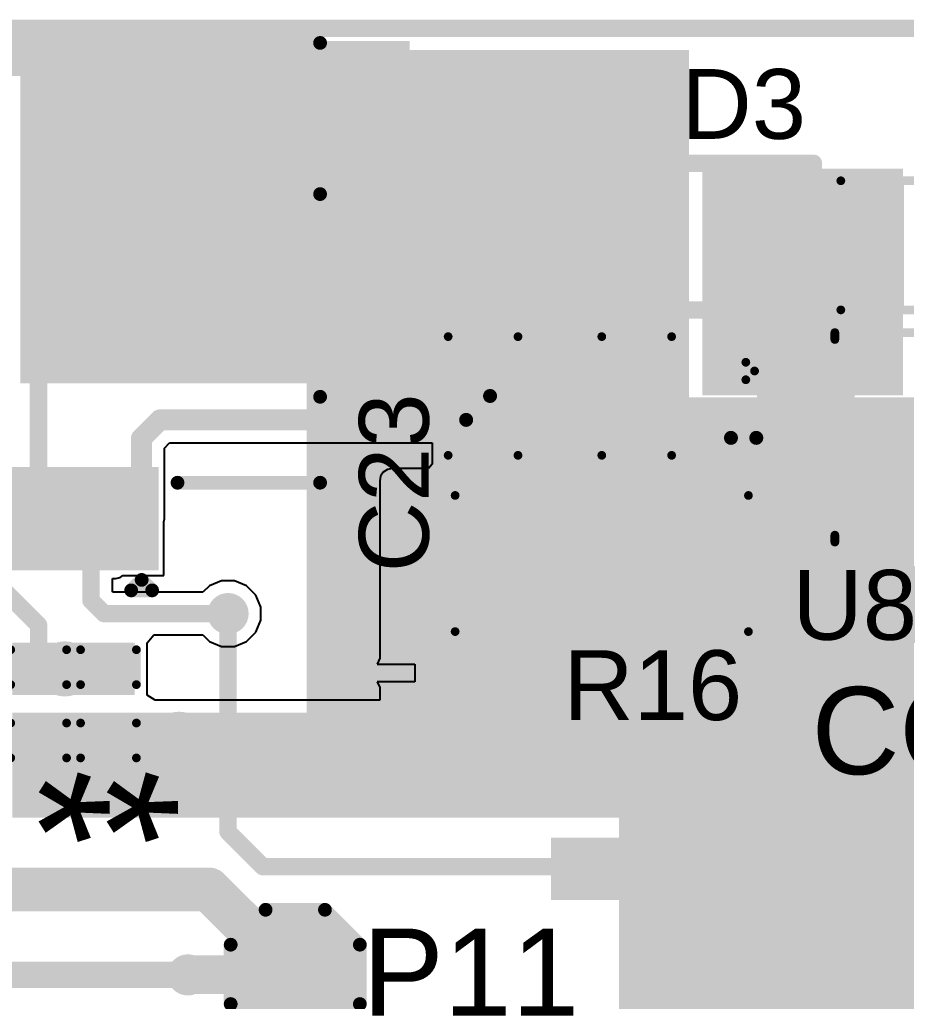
# Model space of a CAD drawing. Header units: millimetres. Extents: x -0.43 to 2.06, y -0.4 to 2.49.
# Drawn here: x 1.195 to 1.703, y 1.923 to 2.485 of the extents above; entities that cross this region are included whole.
import ezdxf

# ---------------------------------------------------------------- set-up
doc = ezdxf.new("R2010")
doc.units = ezdxf.units.MM
doc.header["$MEASUREMENT"] = 0
for name, color, linetype in [('BottomLayer', 5, 'Continuous'), ('BottomSolder', 6, 'Continuous'), ('Mechanical2', 216, 'Continuous'), ('TopLayer', 1, 'Continuous'), ('TopOverlay', 2, 'Continuous'), ('TopPaste', 8, 'Continuous'), ('TopSolder', 216, 'Continuous'), ('ViaHoleLayer', 16, 'Continuous')]:
    doc.layers.add(name, color=color, linetype=linetype)
doc.styles.add('Arial', font='', dxfattribs={"height": 0.2})
doc.styles.get('Arial').set_extended_font_data('Arial')

# ---------------------------------------------------------------- blocks, each defined once
blk = doc.blocks.new('SOT_23_6_56')
at = {"layer": 'TopLayer'}
for points in [[(-0.07559, 0.04961), (-0.02756, 0.04961), (-0.02756, 0.0252), (-0.07559, 0.0252)], [(0.02756, 0.04961), (0.07559, 0.04961), (0.07559, 0.0252), (0.02756, 0.0252)], [(-0.07559, 0.0122), (-0.02756, 0.0122), (-0.02756, -0.0122), (-0.07559, -0.0122)], [(0.02756, 0.0122), (0.07559, 0.0122), (0.07559, -0.0122), (0.02756, -0.0122)], [(-0.07559, -0.0252), (-0.02756, -0.0252), (-0.02756, -0.04961), (-0.07559, -0.04961)], [(0.02756, -0.0252), (0.07559, -0.0252), (0.07559, -0.04961), (0.02756, -0.04961)]]:
    blk.add_hatch(color=1, dxfattribs=at).paths.add_polyline_path(points)
at = {"layer": 'TopPaste'}
for points in [[(-0.07559, 0.04961), (-0.02756, 0.04961), (-0.02756, 0.0252), (-0.07559, 0.0252)], [(0.02756, 0.04961), (0.07559, 0.04961), (0.07559, 0.0252), (0.02756, 0.0252)], [(-0.07559, 0.0122), (-0.02756, 0.0122), (-0.02756, -0.0122), (-0.07559, -0.0122)], [(0.02756, 0.0122), (0.07559, 0.0122), (0.07559, -0.0122), (0.02756, -0.0122)], [(-0.07559, -0.0252), (-0.02756, -0.0252), (-0.02756, -0.04961), (-0.07559, -0.04961)], [(0.02756, -0.0252), (0.07559, -0.0252), (0.07559, -0.04961), (0.02756, -0.04961)]]:
    blk.add_hatch(color=8, dxfattribs=at).paths.add_polyline_path(points)
at = {"layer": 'TopSolder'}
for points in [[(-0.07959, 0.05361), (-0.02356, 0.05361), (-0.02356, 0.0212), (-0.07959, 0.0212)], [(0.02356, 0.05361), (0.07959, 0.05361), (0.07959, 0.0212), (0.02356, 0.0212)], [(-0.07959, 0.0162), (-0.02356, 0.0162), (-0.02356, -0.0162), (-0.07959, -0.0162)], [(0.02356, 0.0162), (0.07959, 0.0162), (0.07959, -0.0162), (0.02356, -0.0162)], [(-0.07959, -0.0212), (-0.02356, -0.0212), (-0.02356, -0.05361), (-0.07959, -0.05361)], [(0.02356, -0.0212), (0.07959, -0.0212), (0.07959, -0.05361), (0.02356, -0.05361)]]:
    blk.add_hatch(color=216, dxfattribs=at).paths.add_polyline_path(points)
at = {"layer": 'TopOverlay', "const_width": 0.005}
for points in [[(-0.035, 0.06), (0.034, 0.06)], [(-0.035, 0.05606), (-0.035, 0.06)], [(0.034, 0.05606), (0.034, 0.06)], [(-0.086, 0.043), (-0.081, 0.038)], [(-0.086, 0.033), (-0.086, 0.043)], [(-0.086, 0.033), (-0.081, 0.038)], [(-0.035, -0.06), (-0.035, -0.05606)], [(0.034, -0.06), (0.034, -0.05606)], [(-0.035, -0.06), (0.034, -0.06)]]:
    blk.add_lwpolyline(points, dxfattribs=at)
at = {"layer": 'TopOverlay', "const_width": 0.0025}
for points in [[(-0.03625, 0.06, 1), (-0.03375, 0.06, 1)], [(-0.03625, 0.06, 1), (-0.03375, 0.06, 1)], [(0.03275, 0.06, 1), (0.03525, 0.06, 1)], [(0.03275, 0.06, 1), (0.03525, 0.06, 1)], [(-0.03625, 0.05606, 1), (-0.03375, 0.05606, 1)], [(0.03275, 0.05606, 1), (0.03525, 0.05606, 1)], [(-0.08725, 0.043, 1), (-0.08475, 0.043, 1)], [(-0.08725, 0.043, 1), (-0.08475, 0.043, 1)], [(-0.08225, 0.038, 1), (-0.07975, 0.038, 1)], [(-0.08225, 0.038, 1), (-0.07975, 0.038, 1)], [(-0.08725, 0.033, 1), (-0.08475, 0.033, 1)], [(-0.08725, 0.033, 1), (-0.08475, 0.033, 1)], [(-0.03625, -0.05606, 1), (-0.03375, -0.05606, 1)], [(0.03275, -0.05606, 1), (0.03525, -0.05606, 1)], [(-0.03625, -0.06, 1), (-0.03375, -0.06, 1)], [(-0.03625, -0.06, 1), (-0.03375, -0.06, 1)], [(0.03275, -0.06, 1), (0.03525, -0.06, 1)], [(0.03275, -0.06, 1), (0.03525, -0.06, 1)]]:
    blk.add_lwpolyline(points, format="xyb", close=True, dxfattribs=at)
blk = doc.blocks.new('RES_1206_79')
at = {"layer": 'TopLayer'}
for points in [[(-0.08, 0.035), (-0.02, 0.035), (-0.02, -0.035), (-0.08, -0.035)], [(0.02, 0.035), (0.08, 0.035), (0.08, -0.035), (0.02, -0.035)]]:
    blk.add_hatch(color=1, dxfattribs=at).paths.add_polyline_path(points)
at = {"layer": 'TopPaste'}
for points in [[(-0.08, 0.035), (-0.02, 0.035), (-0.02, -0.035), (-0.08, -0.035)], [(0.02, 0.035), (0.08, 0.035), (0.08, -0.035), (0.02, -0.035)]]:
    blk.add_hatch(color=8, dxfattribs=at).paths.add_polyline_path(points)
at = {"layer": 'TopSolder'}
for points in [[(-0.084, 0.039), (-0.016, 0.039), (-0.016, -0.039), (-0.084, -0.039)], [(0.016, 0.039), (0.084, 0.039), (0.084, -0.039), (0.016, -0.039)]]:
    blk.add_hatch(color=216, dxfattribs=at).paths.add_polyline_path(points)
at = {"layer": 'TopOverlay', "const_width": 0.005}
for points in [[(-0.084, 0.039), (0.084, 0.039)], [(-0.084, -0.039), (-0.084, 0.039)], [(0.084, -0.039), (0.084, 0.039)], [(-0.084, -0.039), (0.084, -0.039)]]:
    blk.add_lwpolyline(points, dxfattribs=at)
at = {"layer": 'TopOverlay', "const_width": 0.0025}
for points in [[(-0.08525, 0.039, 1), (-0.08275, 0.039, 1)], [(-0.08525, 0.039, 1), (-0.08275, 0.039, 1)], [(0.08275, 0.039, 1), (0.08525, 0.039, 1)], [(0.08275, 0.039, 1), (0.08525, 0.039, 1)], [(-0.08525, -0.039, 1), (-0.08275, -0.039, 1)], [(-0.08525, -0.039, 1), (-0.08275, -0.039, 1)], [(0.08275, -0.039, 1), (0.08525, -0.039, 1)], [(0.08275, -0.039, 1), (0.08525, -0.039, 1)]]:
    blk.add_lwpolyline(points, format="xyb", close=True, dxfattribs=at)
blk = doc.blocks.new('TEST_POINT_89')
at = {"layer": 'TopLayer'}
blk.add_hatch(color=1, dxfattribs=at).paths.add_polyline_path([(0.015, 0.03), (-0.015, 0.03), (-0.03, 0.015), (-0.03, -0.015), (-0.015, -0.03), (0.015, -0.03), (0.03, -0.015), (0.03, 0.015)])
at = {"layer": 'TopPaste'}
blk.add_hatch(color=8, dxfattribs=at).paths.add_polyline_path([(0.015, 0.03), (-0.015, 0.03), (-0.03, 0.015), (-0.03, -0.015), (-0.015, -0.03), (0.015, -0.03), (0.03, -0.015), (0.03, 0.015)])
at = {"layer": 'TopSolder'}
blk.add_hatch(color=216, dxfattribs=at).paths.add_polyline_path([(0.017, 0.034), (-0.017, 0.034), (-0.034, 0.017), (-0.034, -0.017), (-0.017, -0.034), (0.017, -0.034), (0.034, -0.017), (0.034, 0.017)])
at = {"layer": 'TopOverlay', "const_width": 0.00787}
for points in [[(-0.017, 0.037), (-0.037, 0.017)], [(0.017, 0.037), (-0.017, 0.037)], [(0.017, 0.037), (-0.017, 0.037)], [(0.037, 0.017), (0.017, 0.037)], [(-0.037, 0.017), (-0.037, -0.017)], [(0.037, 0.017), (0.037, -0.017)], [(-0.017, -0.037), (-0.037, -0.017)], [(0.037, -0.017), (0.017, -0.037)], [(0.017, -0.037), (-0.017, -0.037)], [(0.017, -0.037), (-0.017, -0.037)]]:
    blk.add_lwpolyline(points, dxfattribs=at)
at = {"layer": 'TopOverlay', "const_width": 0.00394}
for points in [[(-0.01897, 0.037, 1), (-0.01503, 0.037, 1)], [(-0.01897, 0.037, 1), (-0.01503, 0.037, 1)], [(-0.01897, 0.037, 1), (-0.01503, 0.037, 1)], [(0.01503, 0.037, 1), (0.01897, 0.037, 1)], [(0.01503, 0.037, 1), (0.01897, 0.037, 1)], [(0.01503, 0.037, 1), (0.01897, 0.037, 1)], [(-0.03897, 0.017, 1), (-0.03503, 0.017, 1)], [(-0.03897, 0.017, 1), (-0.03503, 0.017, 1)], [(0.03503, 0.017, 1), (0.03897, 0.017, 1)], [(0.03503, 0.017, 1), (0.03897, 0.017, 1)], [(-0.03897, -0.017, 1), (-0.03503, -0.017, 1)], [(-0.03897, -0.017, 1), (-0.03503, -0.017, 1)], [(0.03503, -0.017, 1), (0.03897, -0.017, 1)], [(0.03503, -0.017, 1), (0.03897, -0.017, 1)], [(-0.01897, -0.037, 1), (-0.01503, -0.037, 1)], [(-0.01897, -0.037, 1), (-0.01503, -0.037, 1)], [(-0.01897, -0.037, 1), (-0.01503, -0.037, 1)], [(0.01503, -0.037, 1), (0.01897, -0.037, 1)], [(0.01503, -0.037, 1), (0.01897, -0.037, 1)], [(0.01503, -0.037, 1), (0.01897, -0.037, 1)]]:
    blk.add_lwpolyline(points, format="xyb", close=True, dxfattribs=at)
blk = doc.blocks.new('IHHP0806AZER2R2M01_93')
at = {"layer": 'TopLayer'}
for points in [[(-0.04035, -0.03189), (-0.04035, 0.03189), (-0.0128, 0.03189), (-0.0128, -0.03189)], [(0.0128, -0.03189), (0.0128, 0.03189), (0.04035, 0.03189), (0.04035, -0.03189)]]:
    blk.add_hatch(color=1, dxfattribs=at).paths.add_polyline_path(points)
at = {"layer": 'TopPaste'}
for points in [[(-0.04035, -0.03189), (-0.04035, 0.03189), (-0.0128, 0.03189), (-0.0128, -0.03189)], [(0.0128, -0.03189), (0.0128, 0.03189), (0.04035, 0.03189), (0.04035, -0.03189)]]:
    blk.add_hatch(color=8, dxfattribs=at).paths.add_polyline_path(points)
at = {"layer": 'TopSolder'}
for points in [[(-0.04435, -0.03589), (-0.04435, 0.03589), (-0.0088, 0.03589), (-0.0088, -0.03589)], [(0.0088, -0.03589), (0.0088, 0.03589), (0.04435, 0.03589), (0.04435, -0.03589)]]:
    blk.add_hatch(color=216, dxfattribs=at).paths.add_polyline_path(points)
at = {"layer": 'TopOverlay', "const_width": 0.005}
for points in [[(-0.045, 0.037), (-0.045, -0.037)], [(0.045, 0.037), (-0.045, 0.037)], [(0.045, 0.037), (0.045, -0.037)], [(0.045, -0.037), (-0.045, -0.037)]]:
    blk.add_lwpolyline(points, dxfattribs=at)
at = {"layer": 'TopOverlay', "const_width": 0.0025}
for points in [[(-0.04625, 0.037, 1), (-0.04375, 0.037, 1)], [(-0.04625, 0.037, 1), (-0.04375, 0.037, 1)], [(0.04375, 0.037, 1), (0.04625, 0.037, 1)], [(0.04375, 0.037, 1), (0.04625, 0.037, 1)], [(-0.04625, -0.037, 1), (-0.04375, -0.037, 1)], [(-0.04625, -0.037, 1), (-0.04375, -0.037, 1)], [(0.04375, -0.037, 1), (0.04625, -0.037, 1)], [(0.04375, -0.037, 1), (0.04625, -0.037, 1)]]:
    blk.add_lwpolyline(points, format="xyb", close=True, dxfattribs=at)
blk = doc.blocks.new('FH12A_40S_0_5SH_55__96')
at = {"layer": 'TopLayer'}
for points in [[(0.42323, 0.10728), (0.49409, 0.10728), (0.49409, 0.02067), (0.42323, 0.02067)], [(0.3189, -0.03839), (0.33071, -0.03839), (0.33071, -0.08957), (0.3189, -0.08957)], [(0.33858, -0.03839), (0.35039, -0.03839), (0.35039, -0.08957), (0.33858, -0.08957)], [(0.35827, -0.03839), (0.37008, -0.03839), (0.37008, -0.08957), (0.35827, -0.08957)], [(0.37795, -0.03839), (0.38976, -0.03839), (0.38976, -0.08957), (0.37795, -0.08957)]]:
    blk.add_hatch(color=1, dxfattribs=at).paths.add_polyline_path(points)
at = {"layer": 'TopPaste'}
for points in [[(0.42323, 0.10728), (0.49409, 0.10728), (0.49409, 0.02067), (0.42323, 0.02067)], [(0.3189, -0.03839), (0.33071, -0.03839), (0.33071, -0.08957), (0.3189, -0.08957)], [(0.33858, -0.03839), (0.35039, -0.03839), (0.35039, -0.08957), (0.33858, -0.08957)], [(0.35827, -0.03839), (0.37008, -0.03839), (0.37008, -0.08957), (0.35827, -0.08957)], [(0.37795, -0.03839), (0.38976, -0.03839), (0.38976, -0.08957), (0.37795, -0.08957)]]:
    blk.add_hatch(color=8, dxfattribs=at).paths.add_polyline_path(points)
at = {"layer": 'TopSolder'}
for points in [[(0.41923, 0.11128), (0.49809, 0.11128), (0.49809, 0.01667), (0.41923, 0.01667)], [(0.29521, -0.03439), (0.31502, -0.03439), (0.31502, -0.09357), (0.29521, -0.09357)], [(0.3149, -0.03439), (0.33471, -0.03439), (0.33471, -0.09357), (0.3149, -0.09357)], [(0.33458, -0.03439), (0.35439, -0.03439), (0.35439, -0.09357), (0.33458, -0.09357)], [(0.35427, -0.03439), (0.37408, -0.03439), (0.37408, -0.09357), (0.35427, -0.09357)], [(0.37395, -0.03439), (0.39376, -0.03439), (0.39376, -0.09357), (0.37395, -0.09357)]]:
    blk.add_hatch(color=216, dxfattribs=at).paths.add_polyline_path(points)
at = {"layer": 'TopOverlay', "const_width": 0.00787}
for points in [[(-0.48622, 0.20866), (0.48622, 0.20866)], [(0.48622, 0.12205), (0.48622, 0.20866)], [(0.48622, -0.04331), (0.48622, 0.00591)], [(0.40453, -0.04331), (0.48622, -0.04331)], [(0.378, -0.105), (0.384, -0.099)], [(0.384, -0.099), (0.39, -0.105)], [(0.378, -0.105), (0.39, -0.105)]]:
    blk.add_lwpolyline(points, dxfattribs=at)
at = {"layer": 'TopOverlay', "const_width": 0.00394}
for points in [[(0.48425, 0.20866, 1), (0.48819, 0.20866, 1)], [(0.48425, 0.20866, 1), (0.48819, 0.20866, 1)], [(0.48425, 0.12205, 1), (0.48819, 0.12205, 1)], [(0.48425, 0.00591, 1), (0.48819, 0.00591, 1)], [(0.40256, -0.04331, 1), (0.4065, -0.04331, 1)], [(0.48425, -0.04331, 1), (0.48819, -0.04331, 1)], [(0.48425, -0.04331, 1), (0.48819, -0.04331, 1)], [(0.38203, -0.099, 1), (0.38597, -0.099, 1)], [(0.38203, -0.099, 1), (0.38597, -0.099, 1)], [(0.37603, -0.105, 1), (0.37997, -0.105, 1)], [(0.37603, -0.105, 1), (0.37997, -0.105, 1)], [(0.38803, -0.105, 1), (0.39197, -0.105, 1)], [(0.38803, -0.105, 1), (0.39197, -0.105, 1)]]:
    blk.add_lwpolyline(points, format="xyb", close=True, dxfattribs=at)
blk = doc.blocks.new('SOD_123FL_100')
at = {"layer": 'TopLayer'}
for points in [[(-0.08268, 0.03543), (-0.02992, 0.03543), (-0.02992, -0.03543), (-0.08268, -0.03543)], [(0.02992, 0.03543), (0.08268, 0.03543), (0.08268, -0.03543), (0.02992, -0.03543)]]:
    blk.add_hatch(color=1, dxfattribs=at).paths.add_polyline_path(points)
at = {"layer": 'TopOverlay'}
blk.add_hatch(color=2, dxfattribs=at).paths.add_polyline_path([(-0.128, -0.046), (-0.086, -0.046), (-0.086, 0.046), (-0.128, 0.046)])
at = {"layer": 'TopPaste'}
for points in [[(-0.08268, 0.03543), (-0.02992, 0.03543), (-0.02992, -0.03543), (-0.08268, -0.03543)], [(0.02992, 0.03543), (0.08268, 0.03543), (0.08268, -0.03543), (0.02992, -0.03543)]]:
    blk.add_hatch(color=8, dxfattribs=at).paths.add_polyline_path(points)
at = {"layer": 'TopSolder'}
for points in [[(-0.08668, 0.03943), (-0.02592, 0.03943), (-0.02592, -0.03943), (-0.08668, -0.03943)], [(0.02592, 0.03943), (0.08668, 0.03943), (0.08668, -0.03943), (0.02592, -0.03943)]]:
    blk.add_hatch(color=216, dxfattribs=at).paths.add_polyline_path(points)
at = {"layer": 'TopOverlay', "const_width": 0.01}
for points in [[(-0.089, 0.042), (0.089, 0.042)], [(0.089, -0.042), (0.089, 0.042)], [(-0.089, -0.042), (0.089, -0.042)]]:
    blk.add_lwpolyline(points, dxfattribs=at)
at = {"layer": 'TopOverlay', "const_width": 0.005}
for points in [[(-0.0915, 0.042, 1), (-0.0865, 0.042, 1)], [(0.0865, 0.042, 1), (0.0915, 0.042, 1)], [(0.0865, 0.042, 1), (0.0915, 0.042, 1)], [(-0.0915, -0.042, 1), (-0.0865, -0.042, 1)], [(0.0865, -0.042, 1), (0.0915, -0.042, 1)], [(0.0865, -0.042, 1), (0.0915, -0.042, 1)]]:
    blk.add_lwpolyline(points, format="xyb", close=True, dxfattribs=at)
blk = doc.blocks.new('CAP_0805_136')
at = {"layer": 'TopLayer'}
for points in [[(-0.06, 0.03), (-0.02, 0.03), (-0.02, -0.03), (-0.06, -0.03)], [(0.02, 0.03), (0.06, 0.03), (0.06, -0.03), (0.02, -0.03)]]:
    blk.add_hatch(color=1, dxfattribs=at).paths.add_polyline_path(points)
at = {"layer": 'TopPaste'}
for points in [[(-0.06, 0.03), (-0.02, 0.03), (-0.02, -0.03), (-0.06, -0.03)], [(0.02, 0.03), (0.06, 0.03), (0.06, -0.03), (0.02, -0.03)]]:
    blk.add_hatch(color=8, dxfattribs=at).paths.add_polyline_path(points)
at = {"layer": 'TopSolder'}
for points in [[(-0.06276, 0.03276), (-0.01724, 0.03276), (-0.01724, -0.03276), (-0.06276, -0.03276)], [(0.01724, 0.03276), (0.06276, 0.03276), (0.06276, -0.03276), (0.01724, -0.03276)]]:
    blk.add_hatch(color=216, dxfattribs=at).paths.add_polyline_path(points)
at = {"layer": 'TopOverlay', "const_width": 0.005}
for points in [[(-0.064, -0.034), (-0.064, 0.034)], [(-0.064, 0.034), (-0.024, 0.034)], [(0.024, 0.034), (0.064, 0.034)], [(0.064, -0.034), (0.064, 0.034)], [(-0.064, -0.034), (-0.024, -0.034)], [(0.024, -0.034), (0.064, -0.034)]]:
    blk.add_lwpolyline(points, dxfattribs=at)
at = {"layer": 'TopOverlay', "const_width": 0.0025}
for points in [[(-0.06525, 0.034, 1), (-0.06275, 0.034, 1)], [(-0.06525, 0.034, 1), (-0.06275, 0.034, 1)], [(-0.02525, 0.034, 1), (-0.02275, 0.034, 1)], [(0.02275, 0.034, 1), (0.02525, 0.034, 1)], [(0.06275, 0.034, 1), (0.06525, 0.034, 1)], [(0.06275, 0.034, 1), (0.06525, 0.034, 1)], [(-0.06525, -0.034, 1), (-0.06275, -0.034, 1)], [(-0.06525, -0.034, 1), (-0.06275, -0.034, 1)], [(-0.02525, -0.034, 1), (-0.02275, -0.034, 1)], [(0.02275, -0.034, 1), (0.02525, -0.034, 1)], [(0.06275, -0.034, 1), (0.06525, -0.034, 1)], [(0.06275, -0.034, 1), (0.06525, -0.034, 1)]]:
    blk.add_lwpolyline(points, format="xyb", close=True, dxfattribs=at)
blk = doc.blocks.new('CAP_0402_137')
at = {"layer": 'TopLayer'}
for points in [[(-0.0275, -0.0125), (-0.0275, 0.0125), (-0.0095, 0.0125), (-0.0095, -0.0125)], [(0.0095, -0.0125), (0.0095, 0.0125), (0.0275, 0.0125), (0.0275, -0.0125)]]:
    blk.add_hatch(color=1, dxfattribs=at).paths.add_polyline_path(points)
at = {"layer": 'TopPaste'}
for points in [[(-0.0275, -0.0125), (-0.0275, 0.0125), (-0.0095, 0.0125), (-0.0095, -0.0125)], [(0.0095, -0.0125), (0.0095, 0.0125), (0.0275, 0.0125), (0.0275, -0.0125)]]:
    blk.add_hatch(color=8, dxfattribs=at).paths.add_polyline_path(points)
at = {"layer": 'TopSolder'}
for points in [[(-0.02986, -0.01486), (-0.02986, 0.01486), (-0.00714, 0.01486), (-0.00714, -0.01486)], [(0.00714, -0.01486), (0.00714, 0.01486), (0.02986, 0.01486), (0.02986, -0.01486)]]:
    blk.add_hatch(color=216, dxfattribs=at).paths.add_polyline_path(points)
at = {"layer": 'TopOverlay', "const_width": 0.005}
for points in [[(-0.031, -0.016), (-0.031, 0.016)], [(-0.011, 0.016), (-0.031, 0.016)], [(0.031, 0.016), (0.011, 0.016)], [(0.031, -0.016), (0.031, 0.016)], [(-0.011, -0.016), (-0.031, -0.016)], [(0.031, -0.016), (0.011, -0.016)]]:
    blk.add_lwpolyline(points, dxfattribs=at)
at = {"layer": 'TopOverlay', "const_width": 0.0025}
for points in [[(-0.03225, 0.016, 1), (-0.02975, 0.016, 1)], [(-0.03225, 0.016, 1), (-0.02975, 0.016, 1)], [(-0.01225, 0.016, 1), (-0.00975, 0.016, 1)], [(0.00975, 0.016, 1), (0.01225, 0.016, 1)], [(0.02975, 0.016, 1), (0.03225, 0.016, 1)], [(0.02975, 0.016, 1), (0.03225, 0.016, 1)], [(-0.03225, -0.016, 1), (-0.02975, -0.016, 1)], [(-0.03225, -0.016, 1), (-0.02975, -0.016, 1)], [(-0.01225, -0.016, 1), (-0.00975, -0.016, 1)], [(0.00975, -0.016, 1), (0.01225, -0.016, 1)], [(0.02975, -0.016, 1), (0.03225, -0.016, 1)], [(0.02975, -0.016, 1), (0.03225, -0.016, 1)]]:
    blk.add_lwpolyline(points, format="xyb", close=True, dxfattribs=at)
blk = doc.blocks.new('CAP_0402_139')
at = {"layer": 'TopLayer'}
for points in [[(-0.0275, -0.0125), (-0.0275, 0.0125), (-0.0095, 0.0125), (-0.0095, -0.0125)], [(0.0095, -0.0125), (0.0095, 0.0125), (0.0275, 0.0125), (0.0275, -0.0125)]]:
    blk.add_hatch(color=1, dxfattribs=at).paths.add_polyline_path(points)
at = {"layer": 'TopPaste'}
for points in [[(-0.0275, -0.0125), (-0.0275, 0.0125), (-0.0095, 0.0125), (-0.0095, -0.0125)], [(0.0095, -0.0125), (0.0095, 0.0125), (0.0275, 0.0125), (0.0275, -0.0125)]]:
    blk.add_hatch(color=8, dxfattribs=at).paths.add_polyline_path(points)
at = {"layer": 'TopSolder'}
for points in [[(-0.02986, -0.01486), (-0.02986, 0.01486), (-0.00714, 0.01486), (-0.00714, -0.01486)], [(0.00714, -0.01486), (0.00714, 0.01486), (0.02986, 0.01486), (0.02986, -0.01486)]]:
    blk.add_hatch(color=216, dxfattribs=at).paths.add_polyline_path(points)
at = {"layer": 'TopOverlay', "const_width": 0.005}
for points in [[(-0.031, -0.016), (-0.031, 0.016)], [(-0.011, 0.016), (-0.031, 0.016)], [(0.031, 0.016), (0.011, 0.016)], [(0.031, -0.016), (0.031, 0.016)], [(-0.011, -0.016), (-0.031, -0.016)], [(0.031, -0.016), (0.011, -0.016)]]:
    blk.add_lwpolyline(points, dxfattribs=at)
at = {"layer": 'TopOverlay', "const_width": 0.0025}
for points in [[(-0.03225, 0.016, 1), (-0.02975, 0.016, 1)], [(-0.03225, 0.016, 1), (-0.02975, 0.016, 1)], [(-0.01225, 0.016, 1), (-0.00975, 0.016, 1)], [(0.00975, 0.016, 1), (0.01225, 0.016, 1)], [(0.02975, 0.016, 1), (0.03225, 0.016, 1)], [(0.02975, 0.016, 1), (0.03225, 0.016, 1)], [(-0.03225, -0.016, 1), (-0.02975, -0.016, 1)], [(-0.03225, -0.016, 1), (-0.02975, -0.016, 1)], [(-0.01225, -0.016, 1), (-0.00975, -0.016, 1)], [(0.00975, -0.016, 1), (0.01225, -0.016, 1)], [(0.02975, -0.016, 1), (0.03225, -0.016, 1)], [(0.02975, -0.016, 1), (0.03225, -0.016, 1)]]:
    blk.add_lwpolyline(points, format="xyb", close=True, dxfattribs=at)

msp = doc.modelspace()

# ---------------------------------------------------------------- hatches: boundary and pattern name
at = {"layer": 'BottomLayer'}
for points in [[(1.359, 2.156), (1.578, 2.156), (1.578, 2.468), (1.359, 2.468)], [(1.359, 2.028), (1.897, 2.028), (1.897, 2.269), (1.359, 2.269)], [(1.19051, 2.028), (1.302, 2.028), (1.302, 2.08831), (1.19051, 2.08831)], [(1.538, 2.076), (1.538, 1.845), (1.769, 1.845), (1.769, 2.076)]]:
    msp.add_hatch(color=5, dxfattribs=at).paths.add_polyline_path(points)
h = msp.add_hatch(color=5, dxfattribs=at)
edge = h.paths.add_edge_path()
edge.add_arc((1.397, 2.399), 0.01181, 0, 360)
h = msp.add_hatch(color=5, dxfattribs=at)
edge = h.paths.add_edge_path()
edge.add_arc((1.397, 2.372), 0.01181, 0, 360)
h = msp.add_hatch(color=5, dxfattribs=at)
edge = h.paths.add_edge_path()
edge.add_arc((1.397, 2.345), 0.01181, 0, 360)
h = msp.add_hatch(color=5, dxfattribs=at)
edge = h.paths.add_edge_path()
edge.add_arc((1.397, 2.319), 0.01181, 0, 360)
h = msp.add_hatch(color=5, dxfattribs=at)
edge = h.paths.add_edge_path()
edge.add_arc((1.397, 2.293), 0.01181, 0, 360)
h = msp.add_hatch(color=5, dxfattribs=at)
edge = h.paths.add_edge_path()
edge.add_arc((1.57109, 2.24569), 0.01181, 0, 360)
h = msp.add_hatch(color=5, dxfattribs=at)
edge = h.paths.add_edge_path()
edge.add_arc((1.60209, 2.24569), 0.01181, 0, 360)
h = msp.add_hatch(color=5, dxfattribs=at)
edge = h.paths.add_edge_path()
edge.add_arc((1.314, 2.145), 0.01181, 0, 360)
h = msp.add_hatch(color=5, dxfattribs=at)
edge = h.paths.add_edge_path()
edge.add_arc((1.22051, 2.11331), 0.01181, 0, 360)
h = msp.add_hatch(color=5, dxfattribs=at)
edge = h.paths.add_edge_path()
edge.add_arc((1.421, 2.111), 0.01181, 0, 360)
h = msp.add_hatch(color=5, dxfattribs=at)
edge = h.paths.add_edge_path()
edge.add_arc((1.44933, 2.111), 0.01181, 0, 360)
h = msp.add_hatch(color=5, dxfattribs=at)
edge = h.paths.add_edge_path()
edge.add_arc((1.47767, 2.111), 0.01181, 0, 360)
h = msp.add_hatch(color=5, dxfattribs=at)
edge = h.paths.add_edge_path()
edge.add_arc((1.506, 2.111), 0.01181, 0, 360)
h = msp.add_hatch(color=5, dxfattribs=at)
edge = h.paths.add_edge_path()
edge.add_arc((1.421, 2.081), 0.01181, 0, 360)
h = msp.add_hatch(color=5, dxfattribs=at)
edge = h.paths.add_edge_path()
edge.add_arc((1.44933, 2.081), 0.01181, 0, 360)
h = msp.add_hatch(color=5, dxfattribs=at)
edge = h.paths.add_edge_path()
edge.add_arc((1.47767, 2.081), 0.01181, 0, 360)
h = msp.add_hatch(color=5, dxfattribs=at)
edge = h.paths.add_edge_path()
edge.add_arc((1.506, 2.081), 0.01181, 0, 360)
h = msp.add_hatch(color=5, dxfattribs=at)
edge = h.paths.add_edge_path()
edge.add_arc((1.286, 2.073), 0.01181, 0, 360)
h = msp.add_hatch(color=5, dxfattribs=at)
edge = h.paths.add_edge_path()
edge.add_arc((1.207, 2.047), 0.01181, 0, 360)
h = msp.add_hatch(color=5, dxfattribs=at)
edge = h.paths.add_edge_path()
edge.add_arc((1.233, 2.047), 0.01181, 0, 360)
h = msp.add_hatch(color=5, dxfattribs=at)
edge = h.paths.add_edge_path()
edge.add_arc((1.259, 2.047), 0.01181, 0, 360)
h = msp.add_hatch(color=5, dxfattribs=at)
edge = h.paths.add_edge_path()
edge.add_arc((1.286, 2.047), 0.01181, 0, 360)
h = msp.add_hatch(color=5, dxfattribs=at)
edge = h.paths.add_edge_path()
edge.add_arc((1.421, 2.051), 0.01181, 0, 360)
h = msp.add_hatch(color=5, dxfattribs=at)
edge = h.paths.add_edge_path()
edge.add_arc((1.44933, 2.051), 0.01181, 0, 360)
h = msp.add_hatch(color=5, dxfattribs=at)
edge = h.paths.add_edge_path()
edge.add_arc((1.47767, 2.051), 0.01181, 0, 360)
h = msp.add_hatch(color=5, dxfattribs=at)
edge = h.paths.add_edge_path()
edge.add_arc((1.506, 2.051), 0.01181, 0, 360)
h = msp.add_hatch(color=5, dxfattribs=at)
edge = h.paths.add_edge_path()
edge.add_arc((1.515, 2), 0.01181, 0, 360)
h = msp.add_hatch(color=5, dxfattribs=at)
edge = h.paths.add_edge_path()
edge.add_arc((1.291, 1.938), 0.01181, 0, 360)
at = {"layer": 'BottomSolder'}
h = msp.add_hatch(color=6, dxfattribs=at)
edge = h.paths.add_edge_path()
edge.add_arc((1.397, 2.399), 0.01581, 0, 360)
h = msp.add_hatch(color=6, dxfattribs=at)
edge = h.paths.add_edge_path()
edge.add_arc((1.397, 2.372), 0.01581, 0, 360)
h = msp.add_hatch(color=6, dxfattribs=at)
edge = h.paths.add_edge_path()
edge.add_arc((1.397, 2.345), 0.01581, 0, 360)
h = msp.add_hatch(color=6, dxfattribs=at)
edge = h.paths.add_edge_path()
edge.add_arc((1.397, 2.319), 0.01581, 0, 360)
h = msp.add_hatch(color=6, dxfattribs=at)
edge = h.paths.add_edge_path()
edge.add_arc((1.397, 2.293), 0.01581, 0, 360)
h = msp.add_hatch(color=6, dxfattribs=at)
edge = h.paths.add_edge_path()
edge.add_arc((1.57109, 2.24569), 0.01581, 0, 360)
h = msp.add_hatch(color=6, dxfattribs=at)
edge = h.paths.add_edge_path()
edge.add_arc((1.60209, 2.24569), 0.01581, 0, 360)
h = msp.add_hatch(color=6, dxfattribs=at)
edge = h.paths.add_edge_path()
edge.add_arc((1.22051, 2.11331), 0.01581, 0, 360)
h = msp.add_hatch(color=6, dxfattribs=at)
edge = h.paths.add_edge_path()
edge.add_arc((1.421, 2.111), 0.01581, 0, 360)
h = msp.add_hatch(color=6, dxfattribs=at)
edge = h.paths.add_edge_path()
edge.add_arc((1.44933, 2.111), 0.01581, 0, 360)
h = msp.add_hatch(color=6, dxfattribs=at)
edge = h.paths.add_edge_path()
edge.add_arc((1.47767, 2.111), 0.01581, 0, 360)
h = msp.add_hatch(color=6, dxfattribs=at)
edge = h.paths.add_edge_path()
edge.add_arc((1.506, 2.111), 0.01581, 0, 360)
h = msp.add_hatch(color=6, dxfattribs=at)
edge = h.paths.add_edge_path()
edge.add_arc((1.421, 2.081), 0.01581, 0, 360)
h = msp.add_hatch(color=6, dxfattribs=at)
edge = h.paths.add_edge_path()
edge.add_arc((1.44933, 2.081), 0.01581, 0, 360)
h = msp.add_hatch(color=6, dxfattribs=at)
edge = h.paths.add_edge_path()
edge.add_arc((1.47767, 2.081), 0.01581, 0, 360)
h = msp.add_hatch(color=6, dxfattribs=at)
edge = h.paths.add_edge_path()
edge.add_arc((1.506, 2.081), 0.01581, 0, 360)
h = msp.add_hatch(color=6, dxfattribs=at)
edge = h.paths.add_edge_path()
edge.add_arc((1.286, 2.073), 0.01581, 0, 360)
h = msp.add_hatch(color=6, dxfattribs=at)
edge = h.paths.add_edge_path()
edge.add_arc((1.421, 2.051), 0.01581, 0, 360)
h = msp.add_hatch(color=6, dxfattribs=at)
edge = h.paths.add_edge_path()
edge.add_arc((1.44933, 2.051), 0.01581, 0, 360)
h = msp.add_hatch(color=6, dxfattribs=at)
edge = h.paths.add_edge_path()
edge.add_arc((1.47767, 2.051), 0.01581, 0, 360)
h = msp.add_hatch(color=6, dxfattribs=at)
edge = h.paths.add_edge_path()
edge.add_arc((1.506, 2.051), 0.01581, 0, 360)
h = msp.add_hatch(color=6, dxfattribs=at)
edge = h.paths.add_edge_path()
edge.add_arc((1.207, 2.047), 0.01581, 0, 360)
h = msp.add_hatch(color=6, dxfattribs=at)
edge = h.paths.add_edge_path()
edge.add_arc((1.233, 2.047), 0.01581, 0, 360)
h = msp.add_hatch(color=6, dxfattribs=at)
edge = h.paths.add_edge_path()
edge.add_arc((1.259, 2.047), 0.01581, 0, 360)
h = msp.add_hatch(color=6, dxfattribs=at)
edge = h.paths.add_edge_path()
edge.add_arc((1.286, 2.047), 0.01581, 0, 360)
at = {"layer": 'TopLayer'}
for points in [[(0.425, 2.453), (1.418, 2.453), (1.418, 2.473), (0.425, 2.473)], [(1.195, 2.277), (1.418, 2.277), (1.418, 2.468), (1.195, 2.468)], [(1.438, 2.23069), (1.5156, 2.23069), (1.5156, 2.4), (1.438, 2.4)], [(1.504, 2.315), (1.5506, 2.315), (1.5506, 2.4), (1.504, 2.4)], [(1.5856, 2.27), (1.7006, 2.27), (1.7006, 2.4), (1.5856, 2.4)], [(1.52309, 2.23069), (1.56809, 2.23069), (1.56809, 2.30769), (1.52309, 2.30769)], [(1.53309, 2.23069), (1.70009, 2.23069), (1.70009, 2.26069), (1.53309, 2.26069)], [(1.21951, 2.17231), (1.24951, 2.17231), (1.24951, 2.22731), (1.21951, 2.22731)], [(1.54209, 2.13669), (1.66994, 2.13669), (1.66994, 2.22369), (1.54209, 2.22369)], [(1.408, 2.028), (1.522, 2.028), (1.522, 2.221), (1.408, 2.221)], [(1.54209, 1.989), (1.593, 1.989), (1.593, 2.158), (1.54209, 2.158)], [(1.19051, 2.09831), (1.26051, 2.09831), (1.26051, 2.12831), (1.19051, 2.12831)], [(1.19051, 2.028), (1.522, 2.028), (1.522, 2.08831), (1.19051, 2.08831)], [(1.593, 1.981), (1.593, 2.01671), (1.499, 2.01671), (1.499, 1.981)]]:
    msp.add_hatch(color=1, dxfattribs=at).paths.add_polyline_path(points)
h = msp.add_hatch(color=1, dxfattribs=at)
edge = h.paths.add_edge_path()
edge.add_arc((1.397, 2.399), 0.01181, 0, 360)
h = msp.add_hatch(color=1, dxfattribs=at)
edge = h.paths.add_edge_path()
edge.add_arc((1.397, 2.372), 0.01181, 0, 360)
h = msp.add_hatch(color=1, dxfattribs=at)
edge = h.paths.add_edge_path()
edge.add_arc((1.397, 2.345), 0.01181, 0, 360)
h = msp.add_hatch(color=1, dxfattribs=at)
edge = h.paths.add_edge_path()
edge.add_arc((1.397, 2.319), 0.01181, 0, 360)
h = msp.add_hatch(color=1, dxfattribs=at)
edge = h.paths.add_edge_path()
edge.add_arc((1.397, 2.293), 0.01181, 0, 360)
h = msp.add_hatch(color=1, dxfattribs=at)
edge = h.paths.add_edge_path()
edge.add_arc((1.57109, 2.24569), 0.01181, 0, 360)
h = msp.add_hatch(color=1, dxfattribs=at)
edge = h.paths.add_edge_path()
edge.add_arc((1.60209, 2.24569), 0.01181, 0, 360)
h = msp.add_hatch(color=1, dxfattribs=at)
edge = h.paths.add_edge_path()
edge.add_arc((1.314, 2.145), 0.01181, 0, 360)
h = msp.add_hatch(color=1, dxfattribs=at)
edge = h.paths.add_edge_path()
edge.add_arc((1.22051, 2.11331), 0.01181, 0, 360)
h = msp.add_hatch(color=1, dxfattribs=at)
edge = h.paths.add_edge_path()
edge.add_arc((1.421, 2.111), 0.01181, 0, 360)
h = msp.add_hatch(color=1, dxfattribs=at)
edge = h.paths.add_edge_path()
edge.add_arc((1.44933, 2.111), 0.01181, 0, 360)
h = msp.add_hatch(color=1, dxfattribs=at)
edge = h.paths.add_edge_path()
edge.add_arc((1.47767, 2.111), 0.01181, 0, 360)
h = msp.add_hatch(color=1, dxfattribs=at)
edge = h.paths.add_edge_path()
edge.add_arc((1.506, 2.111), 0.01181, 0, 360)
h = msp.add_hatch(color=1, dxfattribs=at)
edge = h.paths.add_edge_path()
edge.add_arc((1.421, 2.081), 0.01181, 0, 360)
h = msp.add_hatch(color=1, dxfattribs=at)
edge = h.paths.add_edge_path()
edge.add_arc((1.44933, 2.081), 0.01181, 0, 360)
h = msp.add_hatch(color=1, dxfattribs=at)
edge = h.paths.add_edge_path()
edge.add_arc((1.47767, 2.081), 0.01181, 0, 360)
h = msp.add_hatch(color=1, dxfattribs=at)
edge = h.paths.add_edge_path()
edge.add_arc((1.506, 2.081), 0.01181, 0, 360)
h = msp.add_hatch(color=1, dxfattribs=at)
edge = h.paths.add_edge_path()
edge.add_arc((1.286, 2.073), 0.01181, 0, 360)
h = msp.add_hatch(color=1, dxfattribs=at)
edge = h.paths.add_edge_path()
edge.add_arc((1.207, 2.047), 0.01181, 0, 360)
h = msp.add_hatch(color=1, dxfattribs=at)
edge = h.paths.add_edge_path()
edge.add_arc((1.233, 2.047), 0.01181, 0, 360)
h = msp.add_hatch(color=1, dxfattribs=at)
edge = h.paths.add_edge_path()
edge.add_arc((1.259, 2.047), 0.01181, 0, 360)
h = msp.add_hatch(color=1, dxfattribs=at)
edge = h.paths.add_edge_path()
edge.add_arc((1.286, 2.047), 0.01181, 0, 360)
h = msp.add_hatch(color=1, dxfattribs=at)
edge = h.paths.add_edge_path()
edge.add_arc((1.421, 2.051), 0.01181, 0, 360)
h = msp.add_hatch(color=1, dxfattribs=at)
edge = h.paths.add_edge_path()
edge.add_arc((1.44933, 2.051), 0.01181, 0, 360)
h = msp.add_hatch(color=1, dxfattribs=at)
edge = h.paths.add_edge_path()
edge.add_arc((1.47767, 2.051), 0.01181, 0, 360)
h = msp.add_hatch(color=1, dxfattribs=at)
edge = h.paths.add_edge_path()
edge.add_arc((1.506, 2.051), 0.01181, 0, 360)
h = msp.add_hatch(color=1, dxfattribs=at)
edge = h.paths.add_edge_path()
edge.add_arc((1.515, 2), 0.01181, 0, 360)
h = msp.add_hatch(color=1, dxfattribs=at)
edge = h.paths.add_edge_path()
edge.add_arc((1.291, 1.938), 0.01181, 0, 360)
at = {"layer": 'TopSolder'}
h = msp.add_hatch(color=216, dxfattribs=at)
edge = h.paths.add_edge_path()
edge.add_arc((1.397, 2.399), 0.01581, 0, 360)
h = msp.add_hatch(color=216, dxfattribs=at)
edge = h.paths.add_edge_path()
edge.add_arc((1.397, 2.372), 0.01581, 0, 360)
h = msp.add_hatch(color=216, dxfattribs=at)
edge = h.paths.add_edge_path()
edge.add_arc((1.397, 2.345), 0.01581, 0, 360)
h = msp.add_hatch(color=216, dxfattribs=at)
edge = h.paths.add_edge_path()
edge.add_arc((1.397, 2.319), 0.01581, 0, 360)
h = msp.add_hatch(color=216, dxfattribs=at)
edge = h.paths.add_edge_path()
edge.add_arc((1.397, 2.293), 0.01581, 0, 360)
h = msp.add_hatch(color=216, dxfattribs=at)
edge = h.paths.add_edge_path()
edge.add_arc((1.57109, 2.24569), 0.01581, 0, 360)
h = msp.add_hatch(color=216, dxfattribs=at)
edge = h.paths.add_edge_path()
edge.add_arc((1.60209, 2.24569), 0.01581, 0, 360)
h = msp.add_hatch(color=216, dxfattribs=at)
edge = h.paths.add_edge_path()
edge.add_arc((1.22051, 2.11331), 0.01581, 0, 360)
h = msp.add_hatch(color=216, dxfattribs=at)
edge = h.paths.add_edge_path()
edge.add_arc((1.421, 2.111), 0.01581, 0, 360)
h = msp.add_hatch(color=216, dxfattribs=at)
edge = h.paths.add_edge_path()
edge.add_arc((1.44933, 2.111), 0.01581, 0, 360)
h = msp.add_hatch(color=216, dxfattribs=at)
edge = h.paths.add_edge_path()
edge.add_arc((1.47767, 2.111), 0.01581, 0, 360)
h = msp.add_hatch(color=216, dxfattribs=at)
edge = h.paths.add_edge_path()
edge.add_arc((1.506, 2.111), 0.01581, 0, 360)
h = msp.add_hatch(color=216, dxfattribs=at)
edge = h.paths.add_edge_path()
edge.add_arc((1.421, 2.081), 0.01581, 0, 360)
h = msp.add_hatch(color=216, dxfattribs=at)
edge = h.paths.add_edge_path()
edge.add_arc((1.44933, 2.081), 0.01581, 0, 360)
h = msp.add_hatch(color=216, dxfattribs=at)
edge = h.paths.add_edge_path()
edge.add_arc((1.47767, 2.081), 0.01581, 0, 360)
h = msp.add_hatch(color=216, dxfattribs=at)
edge = h.paths.add_edge_path()
edge.add_arc((1.506, 2.081), 0.01581, 0, 360)
h = msp.add_hatch(color=216, dxfattribs=at)
edge = h.paths.add_edge_path()
edge.add_arc((1.286, 2.073), 0.01581, 0, 360)
h = msp.add_hatch(color=216, dxfattribs=at)
edge = h.paths.add_edge_path()
edge.add_arc((1.421, 2.051), 0.01581, 0, 360)
h = msp.add_hatch(color=216, dxfattribs=at)
edge = h.paths.add_edge_path()
edge.add_arc((1.44933, 2.051), 0.01581, 0, 360)
h = msp.add_hatch(color=216, dxfattribs=at)
edge = h.paths.add_edge_path()
edge.add_arc((1.47767, 2.051), 0.01581, 0, 360)
h = msp.add_hatch(color=216, dxfattribs=at)
edge = h.paths.add_edge_path()
edge.add_arc((1.506, 2.051), 0.01581, 0, 360)
h = msp.add_hatch(color=216, dxfattribs=at)
edge = h.paths.add_edge_path()
edge.add_arc((1.207, 2.047), 0.01581, 0, 360)
h = msp.add_hatch(color=216, dxfattribs=at)
edge = h.paths.add_edge_path()
edge.add_arc((1.233, 2.047), 0.01581, 0, 360)
h = msp.add_hatch(color=216, dxfattribs=at)
edge = h.paths.add_edge_path()
edge.add_arc((1.259, 2.047), 0.01581, 0, 360)
h = msp.add_hatch(color=216, dxfattribs=at)
edge = h.paths.add_edge_path()
edge.add_arc((1.286, 2.047), 0.01581, 0, 360)
at = {"layer": 'ViaHoleLayer'}
h = msp.add_hatch(color=16, dxfattribs=at)
edge = h.paths.add_edge_path()
edge.add_arc((1.397, 2.399), 0.00591, 0, 360)
h = msp.add_hatch(color=16, dxfattribs=at)
edge = h.paths.add_edge_path()
edge.add_arc((1.397, 2.372), 0.00591, 0, 360)
h = msp.add_hatch(color=16, dxfattribs=at)
edge = h.paths.add_edge_path()
edge.add_arc((1.397, 2.345), 0.00591, 0, 360)
h = msp.add_hatch(color=16, dxfattribs=at)
edge = h.paths.add_edge_path()
edge.add_arc((1.397, 2.319), 0.00591, 0, 360)
h = msp.add_hatch(color=16, dxfattribs=at)
edge = h.paths.add_edge_path()
edge.add_arc((1.397, 2.293), 0.00591, 0, 360)
h = msp.add_hatch(color=16, dxfattribs=at)
edge = h.paths.add_edge_path()
edge.add_arc((1.57109, 2.24569), 0.00591, 0, 360)
h = msp.add_hatch(color=16, dxfattribs=at)
edge = h.paths.add_edge_path()
edge.add_arc((1.60209, 2.24569), 0.00591, 0, 360)
h = msp.add_hatch(color=16, dxfattribs=at)
edge = h.paths.add_edge_path()
edge.add_arc((1.314, 2.145), 0.00591, 0, 360)
h = msp.add_hatch(color=16, dxfattribs=at)
edge = h.paths.add_edge_path()
edge.add_arc((1.22051, 2.11331), 0.00591, 0, 360)
h = msp.add_hatch(color=16, dxfattribs=at)
edge = h.paths.add_edge_path()
edge.add_arc((1.421, 2.111), 0.00591, 0, 360)
h = msp.add_hatch(color=16, dxfattribs=at)
edge = h.paths.add_edge_path()
edge.add_arc((1.44933, 2.111), 0.00591, 0, 360)
h = msp.add_hatch(color=16, dxfattribs=at)
edge = h.paths.add_edge_path()
edge.add_arc((1.47767, 2.111), 0.00591, 0, 360)
h = msp.add_hatch(color=16, dxfattribs=at)
edge = h.paths.add_edge_path()
edge.add_arc((1.506, 2.111), 0.00591, 0, 360)
h = msp.add_hatch(color=16, dxfattribs=at)
edge = h.paths.add_edge_path()
edge.add_arc((1.421, 2.081), 0.00591, 0, 360)
h = msp.add_hatch(color=16, dxfattribs=at)
edge = h.paths.add_edge_path()
edge.add_arc((1.44933, 2.081), 0.00591, 0, 360)
h = msp.add_hatch(color=16, dxfattribs=at)
edge = h.paths.add_edge_path()
edge.add_arc((1.47767, 2.081), 0.00591, 0, 360)
h = msp.add_hatch(color=16, dxfattribs=at)
edge = h.paths.add_edge_path()
edge.add_arc((1.506, 2.081), 0.00591, 0, 360)
h = msp.add_hatch(color=16, dxfattribs=at)
edge = h.paths.add_edge_path()
edge.add_arc((1.286, 2.073), 0.00591, 0, 360)
h = msp.add_hatch(color=16, dxfattribs=at)
edge = h.paths.add_edge_path()
edge.add_arc((1.421, 2.051), 0.00591, 0, 360)
h = msp.add_hatch(color=16, dxfattribs=at)
edge = h.paths.add_edge_path()
edge.add_arc((1.44933, 2.051), 0.00591, 0, 360)
h = msp.add_hatch(color=16, dxfattribs=at)
edge = h.paths.add_edge_path()
edge.add_arc((1.47767, 2.051), 0.00591, 0, 360)
h = msp.add_hatch(color=16, dxfattribs=at)
edge = h.paths.add_edge_path()
edge.add_arc((1.506, 2.051), 0.00591, 0, 360)
h = msp.add_hatch(color=16, dxfattribs=at)
edge = h.paths.add_edge_path()
edge.add_arc((1.207, 2.047), 0.00591, 0, 360)
h = msp.add_hatch(color=16, dxfattribs=at)
edge = h.paths.add_edge_path()
edge.add_arc((1.233, 2.047), 0.00591, 0, 360)
h = msp.add_hatch(color=16, dxfattribs=at)
edge = h.paths.add_edge_path()
edge.add_arc((1.259, 2.047), 0.00591, 0, 360)
h = msp.add_hatch(color=16, dxfattribs=at)
edge = h.paths.add_edge_path()
edge.add_arc((1.286, 2.047), 0.00591, 0, 360)
h = msp.add_hatch(color=16, dxfattribs=at)
edge = h.paths.add_edge_path()
edge.add_arc((1.515, 2), 0.00591, 0, 360)
h = msp.add_hatch(color=16, dxfattribs=at)
edge = h.paths.add_edge_path()
edge.add_arc((1.291, 1.938), 0.00591, 0, 360)

# ---------------------------------------------------------------- linework, layer by layer
at = {"layer": 'BottomLayer'}
for points, const_width in [([(1.628, 2.15369), (1.83809, 2.15369)], 0.025), ([(1.601, 2.1215), (1.628, 2.1485)], 0.022), ([(1.314, 2.02), (1.314, 2.145)], 0.01), ([(1.601, 2.044), (1.601, 2.1215)], 0.022), ([(1.08069, 2.11331), (1.22051, 2.11331)], 0.025), ([(1.601, 2.044), (1.619, 2.062)], 0.022), ([(1.619, 2.062), (1.649, 2.062)], 0.022), ([(1.596, 2.039), (1.601, 2.044)], 0.022), ([(1.601, 1.747), (1.601, 2.044)], 0.022), ([(1.314, 2.02), (1.334, 2)], 0.01), ([(1.334, 2), (1.515, 2)], 0.01), ([(1.115, 1.987), (1.303, 1.987)], 0.025), ([(1.303, 1.987), (1.589, 1.701)], 0.025), ([(1.037, 1.938), (1.291, 1.938)], 0.015)]:
    msp.add_lwpolyline(points, dxfattribs=dict(at, const_width=const_width))
for points, const_width in [([(1.62175, 2.15369, 1), (1.63425, 2.15369, 1)], 0.0125), ([(1.6225, 2.1485, 1), (1.6335, 2.1485, 1)], 0.011), ([(1.3115, 2.145, 1), (1.3165, 2.145, 1)], 0.005), ([(1.5955, 2.1215, 1), (1.6065, 2.1215, 1)], 0.011), ([(1.5955, 2.1215, 1), (1.6065, 2.1215, 1)], 0.011), ([(1.21426, 2.11331, 1), (1.22676, 2.11331, 1)], 0.0125), ([(1.6135, 2.062, 1), (1.6245, 2.062, 1)], 0.011), ([(1.6135, 2.062, 1), (1.6245, 2.062, 1)], 0.011), ([(1.6435, 2.062, 1), (1.6545, 2.062, 1)], 0.011), ([(1.5955, 2.044, 1), (1.6065, 2.044, 1)], 0.011), ([(1.5955, 2.044, 1), (1.6065, 2.044, 1)], 0.011), ([(1.5955, 2.044, 1), (1.6065, 2.044, 1)], 0.011), ([(1.5955, 2.044, 1), (1.6065, 2.044, 1)], 0.011), ([(1.5905, 2.039, 1), (1.6015, 2.039, 1)], 0.011), ([(1.3115, 2.02, 1), (1.3165, 2.02, 1)], 0.005), ([(1.3115, 2.02, 1), (1.3165, 2.02, 1)], 0.005), ([(1.3315, 2, 1), (1.3365, 2, 1)], 0.005), ([(1.3315, 2, 1), (1.3365, 2, 1)], 0.005), ([(1.5125, 2, 1), (1.5175, 2, 1)], 0.005), ([(1.29675, 1.987, 1), (1.30925, 1.987, 1)], 0.0125), ([(1.29675, 1.987, 1), (1.30925, 1.987, 1)], 0.0125), ([(1.28725, 1.938, 1), (1.29475, 1.938, 1)], 0.0075)]:
    msp.add_lwpolyline(points, format="xyb", close=True, dxfattribs=dict(at, const_width=const_width))
at = {"layer": 'Mechanical2', "const_width": 0.01}
msp.add_lwpolyline([(-0.19685, 2.48032), (2.00787, 2.48032)], dxfattribs=at)
at = {"layer": 'TopLayer'}
for p, q in [((1.27762, 2.23988), (1.28049, 2.24275)), ((1.27762, 2.19933), (1.27762, 2.23988)), ((1.28049, 2.24275), (1.43086, 2.24275)), ((1.43086, 2.24275), (1.43086, 2.23069)), ((1.40527, 2.22759), (1.40295, 2.22605)), ((1.408, 2.22814), (1.40527, 2.22759)), ((1.42877, 2.22814), (1.408, 2.22814)), ((1.43086, 2.23069), (1.42877, 2.22814)), ((1.40141, 2.22373), (1.40086, 2.221)), ((1.40295, 2.22605), (1.40141, 2.22373)), ((1.40086, 2.221), (1.40086, 2.11938)), ((1.27728, 2.19758), (1.27762, 2.19933)), ((1.27728, 2.16674), (1.27728, 2.19758)), ((1.24951, 2.16517), (1.25224, 2.16571)), ((1.25224, 2.16571), (1.25378, 2.16674)), ((1.25378, 2.16674), (1.27728, 2.16674)), ((1.24775, 2.15756), (1.24775, 2.16517)), ((1.24775, 2.16517), (1.24951, 2.16517)), ((1.30334, 2.16095), (1.29963, 2.15724)), ((1.31026, 2.16381), (1.30334, 2.16095)), ((1.31774, 2.16381), (1.31026, 2.16381)), ((1.32466, 2.16095), (1.31774, 2.16381)), ((1.32995, 2.15566), (1.32466, 2.16095)), ((1.24807, 2.15724), (1.24775, 2.15756)), ((1.29963, 2.15724), (1.24807, 2.15724)), ((1.33281, 2.14874), (1.32995, 2.15566)), ((1.33281, 2.14126), (1.33281, 2.14874)), ((1.32995, 2.13434), (1.33281, 2.14126)), ((1.26765, 2.12831), (1.27151, 2.13276)), ((1.27151, 2.13276), (1.29963, 2.13276)), ((1.29963, 2.13276), (1.30334, 2.12905)), ((1.32466, 2.12905), (1.32995, 2.13434)), ((1.26765, 2.09831), (1.26765, 2.12831)), ((1.30334, 2.12905), (1.31026, 2.12619)), ((1.31026, 2.12619), (1.31774, 2.12619)), ((1.31774, 2.12619), (1.32466, 2.12905)), ((1.40086, 2.11938), (1.39946, 2.116)), ((1.39946, 2.116), (1.421, 2.116)), ((1.421, 2.116), (1.421, 2.106)), ((1.421, 2.106), (1.39946, 2.106)), ((1.39946, 2.106), (1.40086, 2.10262)), ((1.27218, 2.09544), (1.26765, 2.09831)), ((1.40086, 2.10262), (1.40086, 2.09544)), ((1.40086, 2.09544), (1.27218, 2.09544))]:
    msp.add_line(p, q, dxfattribs=at)
for points, const_width in [([(1.33715, 2.32931), (1.33917, 2.32728)], 0.025), ([(1.20541, 2.32321), (1.20551, 2.32331)], 0.01), ([(1.20541, 2.19943), (1.20541, 2.32321)], 0.01), ([(1.45039, 2.256), (1.46409, 2.26969)], 0.008), ([(1.26437, 2.24537), (1.275, 2.256)], 0.012), ([(1.275, 2.256), (1.45039, 2.256)], 0.012), ([(1.26437, 2.19933), (1.26437, 2.24537)], 0.012), ([(1.60209, 2.24569), (1.61659, 2.24569)], 0.008), ([(1.23551, 2.15249), (1.23551, 2.20081)], 0.01), ([(1.20531, 2.19933), (1.20541, 2.19943)], 0.01), ([(1.24469, 2.17913), (1.24469, 2.19933)], 0.01), ([(1.18563, 2.15819), (1.20551, 2.13831)], 0.01), ([(1.23551, 2.15249), (1.243, 2.145)], 0.01), ([(1.243, 2.145), (1.314, 2.145)], 0.01), ([(1.20551, 2.11181), (1.20551, 2.13831)], 0.01), ([(1.445, 1.804), (1.7481, 2.1071)], 0.02), ([(1.45, 1.738), (1.781, 2.069)], 0.05), ([(1.50386, 1.72186), (1.755, 1.973)], 0.022), ([(1.291, 1.938), (1.29115, 1.93815)], 0.022), ([(1.29115, 1.93815), (1.35236, 1.93815)], 0.022), ([(1.35236, 1.93815), (1.35251, 1.93831)], 0.022)]:
    msp.add_lwpolyline(points, dxfattribs=dict(at, const_width=const_width))
for points, const_width in [([(1.3309, 2.32931, 1), (1.3434, 2.32931, 1)], 0.0125), ([(1.33292, 2.32728, 1), (1.34542, 2.32728, 1)], 0.0125), ([(1.20291, 2.32321, 1), (1.20791, 2.32321, 1)], 0.005), ([(1.20291, 2.32321, 1), (1.20791, 2.32321, 1)], 0.005), ([(1.20301, 2.32331, 1), (1.20801, 2.32331, 1)], 0.005), ([(1.46209, 2.26969, 1), (1.46609, 2.26969, 1)], 0.004), ([(1.272, 2.256, 1), (1.278, 2.256, 1)], 0.006), ([(1.272, 2.256, 1), (1.278, 2.256, 1)], 0.006), ([(1.44739, 2.256, 1), (1.45339, 2.256, 1)], 0.006), ([(1.44839, 2.256, 1), (1.45239, 2.256, 1)], 0.004), ([(1.26137, 2.24537, 1), (1.26737, 2.24537, 1)], 0.006), ([(1.26137, 2.24537, 1), (1.26737, 2.24537, 1)], 0.006), ([(1.60009, 2.24569, 1), (1.60409, 2.24569, 1)], 0.004), ([(1.61459, 2.24569, 1), (1.61859, 2.24569, 1)], 0.004), ([(1.23301, 2.20081, 1), (1.23801, 2.20081, 1)], 0.005), ([(1.26137, 2.19933, 1), (1.26737, 2.19933, 1)], 0.006), ([(1.20281, 2.19933, 1), (1.20781, 2.19933, 1)], 0.005), ([(1.20291, 2.19943, 1), (1.20791, 2.19943, 1)], 0.005), ([(1.20291, 2.19943, 1), (1.20791, 2.19943, 1)], 0.005), ([(1.24219, 2.19933, 1), (1.24718, 2.19933, 1)], 0.005), ([(1.24219, 2.17913, 1), (1.24718, 2.17913, 1)], 0.005), ([(1.23301, 2.15249, 1), (1.23801, 2.15249, 1)], 0.005), ([(1.23301, 2.15249, 1), (1.23801, 2.15249, 1)], 0.005), ([(1.2405, 2.145, 1), (1.2455, 2.145, 1)], 0.005), ([(1.2405, 2.145, 1), (1.2455, 2.145, 1)], 0.005), ([(1.3115, 2.145, 1), (1.3165, 2.145, 1)], 0.005), ([(1.20301, 2.13831, 1), (1.20801, 2.13831, 1)], 0.005), ([(1.20301, 2.13831, 1), (1.20801, 2.13831, 1)], 0.005), ([(1.20301, 2.11181, 1), (1.20801, 2.11181, 1)], 0.005), ([(1.2855, 1.938, 1), (1.2965, 1.938, 1)], 0.011), ([(1.28565, 1.93815, 1), (1.29665, 1.93815, 1)], 0.011), ([(1.28565, 1.93815, 1), (1.29665, 1.93815, 1)], 0.011), ([(1.34686, 1.93815, 1), (1.35786, 1.93815, 1)], 0.011), ([(1.34686, 1.93815, 1), (1.35786, 1.93815, 1)], 0.011), ([(1.34701, 1.93831, 1), (1.35801, 1.93831, 1)], 0.011)]:
    msp.add_lwpolyline(points, format="xyb", close=True, dxfattribs=dict(at, const_width=const_width))

# ---------------------------------------------------------------- block references
for name, p in [('FH12A_40S_0_5SH_55__96', (0.88051, 2.26331)), ('SOD_123FL_100', (1.5603, 2.361)), ('CAP_0805_136', (1.50409, 2.26969)), ('SOT_23_6_56', (1.6966, 2.246)), ('RES_1206_79', (1.52809, 2.17369))]:
    msp.add_blockref(name, p)
for name, p, rotation in [('IHHP0806AZER2R2M01_93', (1.71002, 2.356), 180), ('CAP_0402_139', (1.20551, 2.09331), 270), ('CAP_0402_137', (1.24551, 2.09331), 270), ('TEST_POINT_89', (1.35251, 1.93831), 180)]:
    msp.add_blockref(name, p, dxfattribs=dict(rotation=rotation))

# ---------------------------------------------------------------- texts
at = {"layer": 'TopOverlay', "style": 'Arial'}
for s, p in [('D3', (1.57368, 2.41701)), ('U8', (1.63728, 2.13001)), ('R16', (1.50602, 2.08401))]:
    msp.add_text(s, height=0.04, dxfattribs=at).set_placement(p)
for s, height, rotation, p in [('C23', 0.04, 90, (1.42899, 2.16868)), ('CODEC_3V3', 0.05, 360, (1.6482, 2.05296)), ('*', 0.08, 270, (1.16627, 2.05585)), ('*', 0.08, 270, (1.20527, 2.05585)), ('P11', 0.05, 360, (1.391, 1.91456))]:
    msp.add_text(s, height=height, rotation=rotation, dxfattribs=at).set_placement(p)

doc.saveas('drawing.dxf')
